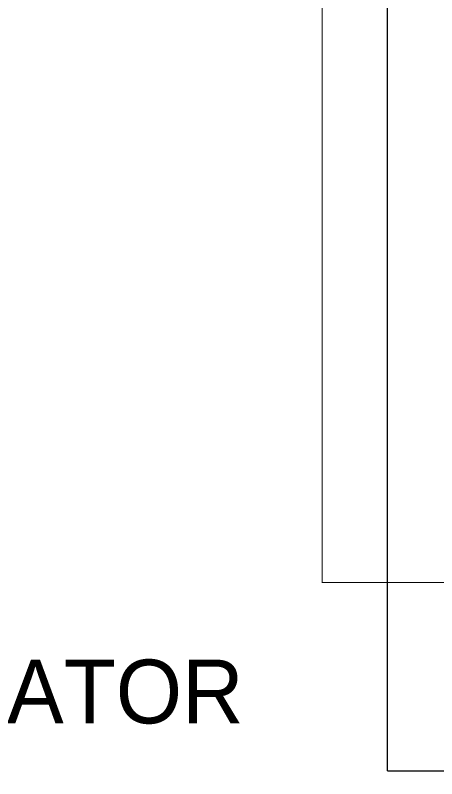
# Model space of a CAD drawing. Header units: metres. Extents: x 75097 to 220695, y -1557923 to -1361206.
# Drawn here: x 160756 to 161946, y -1455145 to -1452989 of the extents above; entities that cross this region are included whole.
import ezdxf

# ---------------------------------------------------------------- set-up
doc = ezdxf.new("R2010")
doc.units = ezdxf.units.M
doc.layers.get('0').update_dxf_attribs({"lineweight": 0})
doc.layers.add('A-100 - Copy$0$Walls', color=8, linetype='Continuous', lineweight=0)
doc.layers.add('E-POWR', color=7, linetype='Continuous', lineweight=9, true_color=0x4e7e3e)
doc.layers.add('E-POWR-IDEN _1-100_', color=7, linetype='Continuous', lineweight=9, true_color=0x4e7e3e)
doc.styles.add('Optima_5', font='', dxfattribs={"height": 3.001645})
doc.styles.get('Optima_5').set_extended_font_data('Optima')

# ---------------------------------------------------------------- blocks, each defined once
blk = doc.blocks.new('A-100 - Copy')
at = {"layer": 'A-100 - Copy$0$Walls'}
for q in [(161807.3, -1451032.7, 0), (166248.3, -1455122.7, 0)]:
    blk.add_line((161807.3, -1455122.7, 0), q, dxfattribs=at)

msp = doc.modelspace()

# ---------------------------------------------------------------- linework, layer by layer
at = {"layer": 'E-POWR', "const_width": 3, "elevation": 0}
msp.add_lwpolyline([(167770, -1448747.3), (164662.3, -1448747.3), (164653.5, -1452244.3), (164651.2, -1453594.7), (164654.6, -1454591.3), (161622.7, -1454591.3), (161622.7, -1452439)], dxfattribs=at)

# ---------------------------------------------------------------- texts
at = {"layer": 'E-POWR-IDEN _1-100_', "insert": (159393.3, -1454808.8, 0), "char_height": 180.099, "width": 2475.925, "attachment_point": 1, "rotation": 360, "line_spacing_factor": 1.047943, "style": 'Optima_5'}
msp.add_mtext('2X20A ISOLATOR\\PFOR OU', dxfattribs=at)

# ---------------------------------------------------------------- next in the draw order: block references
msp.add_blockref('A-100 - Copy', (0, 0))

doc.saveas('drawing.dxf')
